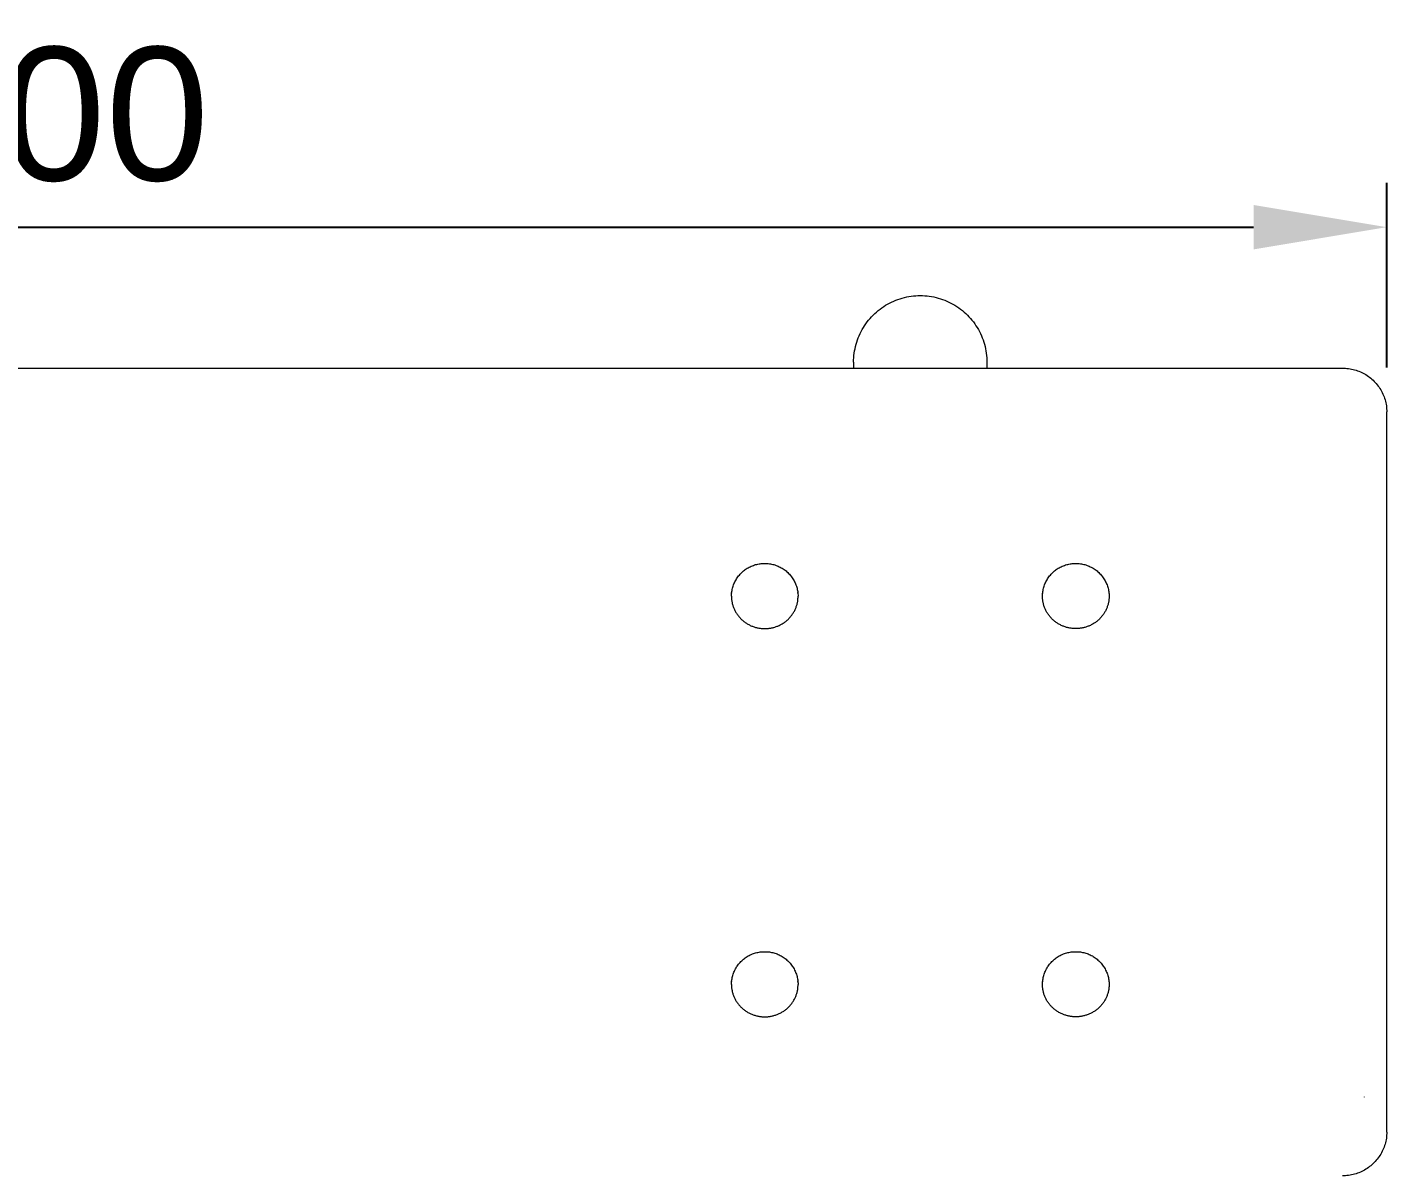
# Model space of a CAD drawing. Header units: millimetres. Extents: x -779 to 3049, y 55 to 2500.
# Drawn here: x -314.4 to -8.4, y 2241.8 to 2500.3 of the extents above; entities that cross this region are included whole.
import ezdxf

# ---------------------------------------------------------------- set-up
doc = ezdxf.new("R2010")
doc.units = ezdxf.units.MM
doc.layers.add('ZANO_R', color=7, linetype='Continuous', lineweight=0)
doc.layers.add('ZANO_W', color=1, linetype='Continuous', lineweight=0)
doc.styles.add('Arial', font='arial.ttf')
doc.styles.get("Standard").update_dxf_attribs({"font": 'ARIALUNI.TTF'})
doc.dimstyles.new('pl i ang', dxfattribs={"dimtxt": 50, "dimasz": 50, "dimexe": 1.25, "dimexo": 0.625, "dimgap": 10, "dimtad": 1, "dimtoh": 1, "dimtxsty": 'Standard', "dimcen": 2.5, "dimclrd": 1, "dimclre": 1, "dimclrt": 1, "dimadec": 0, "dimazin": 0, "dimtfac": 1, "dimtmove": 0, "dimatfit": 3, "dimfxl": 1, "dimarcsym": 1})

# ---------------------------------------------------------------- blocks, each defined once
blk = doc.blocks.new('*D386')
at = {"layer": 'ZANO_W', "color": 1, "lineweight": -2}
for p, q in [((-608.36, 2423.71), (-608.36, 2465.29)), ((-8.36, 2423.71), (-8.36, 2465.29)), ((-578.36, 2455.29), (-38.36, 2455.29))]:
    blk.add_line(p, q, dxfattribs=at)
at = {"layer": 'ZANO_W', "color": 1}
for points in [[(-578.36, 2460.29), (-578.36, 2450.29), (-608.36, 2455.29)], [(-38.36, 2450.29), (-38.36, 2460.29), (-8.36, 2455.29)]]:
    blk.add_solid(points, dxfattribs=at)
at = {"layer": 'ZANO_W', "color": 1, "insert": (-308.36, 2480.6), "char_height": 30, "attachment_point": 5, "style": 'Arial'}
blk.add_mtext('600', dxfattribs=at)

msp = doc.modelspace()

# ---------------------------------------------------------------- linework, layer by layer
at = {"layer": 'ZANO_R'}
for p, q in [((-119.33, 2438.65), (-118.86, 2438.85)), ((-118.86, 2438.85), (-118.38, 2439.03)), ((-118.38, 2439.03), (-117.9, 2439.19)), ((-117.9, 2439.19), (-117.41, 2439.34)), ((-117.41, 2439.34), (-116.91, 2439.47)), ((-116.91, 2439.47), (-116.41, 2439.58)), ((-116.41, 2439.58), (-115.91, 2439.67)), ((-115.91, 2439.67), (-115.4, 2439.75)), ((-115.4, 2439.75), (-114.89, 2439.81)), ((-114.89, 2439.81), (-114.38, 2439.86)), ((-114.38, 2439.86), (-113.87, 2439.88)), ((-113.87, 2439.88), (-113.36, 2439.89)), ((-113.36, 2439.89), (-112.85, 2439.88)), ((-112.85, 2439.88), (-112.33, 2439.86)), ((-112.33, 2439.86), (-111.82, 2439.81)), ((-111.82, 2439.81), (-111.32, 2439.75)), ((-111.32, 2439.75), (-110.81, 2439.67)), ((-110.81, 2439.67), (-110.31, 2439.58)), ((-110.31, 2439.58), (-109.81, 2439.47)), ((-109.81, 2439.47), (-109.31, 2439.34)), ((-109.31, 2439.34), (-108.82, 2439.19)), ((-108.82, 2439.19), (-108.33, 2439.03)), ((-108.33, 2439.03), (-107.86, 2438.85)), ((-107.86, 2438.85), (-107.38, 2438.65)), ((-123.96, 2435.5), (-123.6, 2435.85)), ((-123.6, 2435.85), (-123.22, 2436.2)), ((-123.22, 2436.2), (-122.82, 2436.53)), ((-122.82, 2436.53), (-122.42, 2436.84)), ((-122.42, 2436.84), (-122.01, 2437.15)), ((-122.01, 2437.15), (-121.58, 2437.43)), ((-121.58, 2437.43), (-121.15, 2437.71)), ((-121.15, 2437.71), (-120.71, 2437.97)), ((-120.71, 2437.97), (-120.26, 2438.21)), ((-120.26, 2438.21), (-119.8, 2438.44)), ((-119.8, 2438.44), (-119.33, 2438.65)), ((-107.38, 2438.65), (-106.92, 2438.44)), ((-106.92, 2438.44), (-106.46, 2438.21)), ((-106.46, 2438.21), (-106.01, 2437.97)), ((-106.01, 2437.97), (-105.56, 2437.71)), ((-105.56, 2437.71), (-105.13, 2437.43)), ((-105.13, 2437.43), (-104.71, 2437.15)), ((-104.71, 2437.15), (-104.29, 2436.84)), ((-104.29, 2436.84), (-103.89, 2436.53)), ((-103.89, 2436.53), (-103.5, 2436.2)), ((-103.5, 2436.2), (-103.12, 2435.85)), ((-103.12, 2435.85), (-102.75, 2435.5)), ((-126.17, 2432.69), (-125.9, 2433.12)), ((-125.9, 2433.12), (-125.61, 2433.54)), ((-125.61, 2433.54), (-125.31, 2433.96)), ((-125.31, 2433.96), (-124.99, 2434.36)), ((-124.99, 2434.36), (-124.66, 2434.75)), ((-124.66, 2434.75), (-124.32, 2435.13)), ((-124.32, 2435.13), (-123.96, 2435.5)), ((-102.75, 2435.5), (-102.4, 2435.13)), ((-102.4, 2435.13), (-102.05, 2434.75)), ((-102.05, 2434.75), (-101.72, 2434.36)), ((-101.72, 2434.36), (-101.41, 2433.96)), ((-101.41, 2433.96), (-101.1, 2433.54)), ((-101.1, 2433.54), (-100.82, 2433.12)), ((-100.82, 2433.12), (-100.54, 2432.69)), ((-127.66, 2429.43), (-127.49, 2429.91)), ((-127.49, 2429.91), (-127.31, 2430.39)), ((-127.31, 2430.39), (-127.12, 2430.87)), ((-127.12, 2430.87), (-126.9, 2431.33)), ((-126.9, 2431.33), (-126.68, 2431.79)), ((-126.68, 2431.79), (-126.43, 2432.24)), ((-126.43, 2432.24), (-126.17, 2432.69)), ((-100.54, 2432.69), (-100.28, 2432.24)), ((-100.28, 2432.24), (-100.04, 2431.79)), ((-100.04, 2431.79), (-99.81, 2431.33)), ((-99.81, 2431.33), (-99.6, 2430.87)), ((-99.6, 2430.87), (-99.4, 2430.39)), ((-99.4, 2430.39), (-99.22, 2429.91)), ((-99.22, 2429.91), (-99.06, 2429.43)), ((-128.28, 2426.43), (-128.22, 2426.93)), ((-128.22, 2426.93), (-128.14, 2427.44)), ((-128.14, 2427.44), (-128.04, 2427.94)), ((-128.04, 2427.94), (-127.93, 2428.44)), ((-127.93, 2428.44), (-127.8, 2428.94)), ((-127.8, 2428.94), (-127.66, 2429.43)), ((-99.06, 2429.43), (-98.91, 2428.94)), ((-98.91, 2428.94), (-98.78, 2428.44)), ((-98.78, 2428.44), (-98.67, 2427.94)), ((-98.67, 2427.94), (-98.58, 2427.44)), ((-98.58, 2427.44), (-98.5, 2426.93)), ((-98.5, 2426.93), (-98.44, 2426.43)), ((-598.36, 2423.57), (-308.36, 2423.57)), ((-308.36, 2423.57), (-18.36, 2423.57)), ((-128.36, 2424.89), (-128.35, 2425.4)), ((-128.36, 2424.89), (-128.36, 2424.87)), ((-128.36, 2424.89), (-128.36, 2424.89)), ((-128.36, 2424.87), (-128.36, 2424.86)), ((-128.36, 2424.87), (-128.36, 2424.87)), ((-128.36, 2424.86), (-128.36, 2424.85)), ((-128.36, 2424.85), (-128.36, 2424.84)), ((-128.36, 2424.84), (-128.36, 2424.82)), ((-128.36, 2424.84), (-128.36, 2424.84)), ((-128.36, 2424.82), (-128.36, 2424.81)), ((-128.36, 2424.81), (-128.36, 2424.79)), ((-128.36, 2424.79), (-128.36, 2423.57)), ((-128.36, 2424.79), (-128.36, 2424.79)), ((-128.35, 2425.4), (-128.32, 2425.92)), ((-128.32, 2425.92), (-128.28, 2426.43)), ((-98.44, 2426.43), (-98.39, 2425.92)), ((-98.39, 2425.92), (-98.37, 2425.4)), ((-98.37, 2425.4), (-98.36, 2424.89)), ((-98.36, 2424.89), (-98.36, 2424.87)), ((-98.36, 2424.89), (-98.36, 2424.89)), ((-98.36, 2424.87), (-98.36, 2424.86)), ((-98.36, 2424.87), (-98.36, 2424.87)), ((-98.36, 2424.86), (-98.36, 2424.85)), ((-98.36, 2424.85), (-98.36, 2424.84)), ((-98.36, 2424.84), (-98.36, 2424.82)), ((-98.36, 2424.84), (-98.36, 2424.84)), ((-98.36, 2424.82), (-98.36, 2424.81)), ((-98.36, 2424.81), (-98.36, 2424.79)), ((-98.36, 2424.79), (-98.36, 2423.57)), ((-98.36, 2424.79), (-98.36, 2424.79)), ((-18.36, 2423.57), (-18.01, 2423.56)), ((-18.01, 2423.56), (-17.67, 2423.55)), ((-17.67, 2423.55), (-17.32, 2423.52)), ((-17.32, 2423.52), (-16.98, 2423.48)), ((-16.98, 2423.48), (-16.63, 2423.43)), ((-16.63, 2423.43), (-16.29, 2423.36)), ((-16.29, 2423.36), (-15.95, 2423.29)), ((-15.95, 2423.29), (-15.62, 2423.2)), ((-15.62, 2423.2), (-15.29, 2423.1)), ((-15.29, 2423.1), (-14.96, 2422.99)), ((-14.96, 2422.99), (-14.63, 2422.87)), ((-14.63, 2422.87), (-14.31, 2422.74)), ((-14.31, 2422.74), (-14, 2422.59)), ((-14, 2422.59), (-13.69, 2422.44)), ((-13.69, 2422.44), (-13.38, 2422.27)), ((-13.38, 2422.27), (-13.09, 2422.1)), ((-13.09, 2422.1), (-12.79, 2421.91)), ((-12.79, 2421.91), (-12.51, 2421.71)), ((-12.51, 2421.71), (-12.23, 2421.51)), ((-12.23, 2421.51), (-11.96, 2421.29)), ((-11.96, 2421.29), (-11.7, 2421.06)), ((-11.7, 2421.06), (-11.44, 2420.83)), ((-11.44, 2420.83), (-11.2, 2420.59)), ((-11.2, 2420.59), (-10.96, 2420.34)), ((-10.96, 2420.34), (-10.73, 2420.08)), ((-10.73, 2420.08), (-10.51, 2419.81)), ((-10.51, 2419.81), (-10.3, 2419.53)), ((-10.3, 2419.53), (-10.1, 2419.25)), ((-10.1, 2419.25), (-9.91, 2418.96)), ((-9.91, 2418.96), (-9.72, 2418.67)), ((-9.72, 2418.67), (-9.55, 2418.36)), ((-9.55, 2418.36), (-9.39, 2418.06)), ((-9.39, 2418.06), (-9.25, 2417.74)), ((-9.25, 2417.74), (-9.11, 2417.43)), ((-9.11, 2417.43), (-8.98, 2417.1)), ((-8.98, 2417.1), (-8.87, 2416.78)), ((-8.87, 2416.78), (-8.76, 2416.45)), ((-8.76, 2416.45), (-8.67, 2416.11)), ((-8.67, 2416.11), (-8.59, 2415.77)), ((-8.59, 2415.77), (-8.52, 2415.43)), ((-8.52, 2415.43), (-8.46, 2415.09)), ((-8.46, 2415.09), (-8.42, 2414.75)), ((-8.42, 2414.75), (-8.39, 2414.4)), ((-8.39, 2414.4), (-8.37, 2414.06)), ((-8.37, 2414.06), (-8.36, 2413.71)), ((-8.36, 2258.4), (-8.36, 2413.71)), ((-153.54, 2377.57), (-153.35, 2377.75)), ((-153.35, 2377.75), (-153.15, 2377.92)), ((-153.15, 2377.92), (-152.95, 2378.08)), ((-152.95, 2378.08), (-152.74, 2378.23)), ((-152.74, 2378.23), (-152.53, 2378.38)), ((-152.53, 2378.38), (-152.31, 2378.52)), ((-152.31, 2378.52), (-152.09, 2378.65)), ((-152.09, 2378.65), (-151.86, 2378.78)), ((-151.86, 2378.78), (-151.63, 2378.89)), ((-151.63, 2378.89), (-151.39, 2379)), ((-151.39, 2379), (-151.15, 2379.1)), ((-151.15, 2379.1), (-150.91, 2379.19)), ((-150.91, 2379.19), (-150.66, 2379.27)), ((-150.66, 2379.27), (-150.41, 2379.35)), ((-150.41, 2379.35), (-150.16, 2379.41)), ((-150.16, 2379.41), (-149.91, 2379.47)), ((-149.91, 2379.47), (-149.65, 2379.52)), ((-149.65, 2379.52), (-149.39, 2379.56)), ((-149.39, 2379.56), (-149.14, 2379.59)), ((-149.14, 2379.59), (-148.88, 2379.61)), ((-148.88, 2379.61), (-148.62, 2379.62)), ((-148.62, 2379.62), (-148.36, 2379.62)), ((-148.36, 2379.62), (-148.1, 2379.62)), ((-148.1, 2379.62), (-147.84, 2379.61)), ((-147.84, 2379.61), (-147.58, 2379.59)), ((-147.58, 2379.59), (-147.32, 2379.56)), ((-147.32, 2379.56), (-147.07, 2379.52)), ((-147.07, 2379.52), (-146.81, 2379.47)), ((-146.81, 2379.47), (-146.56, 2379.41)), ((-146.56, 2379.41), (-146.31, 2379.35)), ((-146.31, 2379.35), (-146.06, 2379.27)), ((-146.06, 2379.27), (-145.81, 2379.19)), ((-145.81, 2379.19), (-145.57, 2379.1)), ((-145.57, 2379.1), (-145.33, 2379)), ((-145.33, 2379), (-145.09, 2378.89)), ((-145.09, 2378.89), (-144.86, 2378.78)), ((-144.86, 2378.78), (-144.63, 2378.65)), ((-144.63, 2378.65), (-144.41, 2378.52)), ((-144.41, 2378.52), (-144.19, 2378.38)), ((-144.19, 2378.38), (-143.97, 2378.23)), ((-143.97, 2378.23), (-143.77, 2378.08)), ((-143.77, 2378.08), (-143.56, 2377.92)), ((-143.56, 2377.92), (-143.36, 2377.75)), ((-143.36, 2377.75), (-143.17, 2377.57)), ((-83.54, 2377.57), (-83.35, 2377.75)), ((-83.35, 2377.75), (-83.15, 2377.92)), ((-83.15, 2377.92), (-82.95, 2378.08)), ((-82.95, 2378.08), (-82.74, 2378.23)), ((-82.74, 2378.23), (-82.53, 2378.38)), ((-82.53, 2378.38), (-82.31, 2378.52)), ((-82.31, 2378.52), (-82.09, 2378.65)), ((-82.09, 2378.65), (-81.86, 2378.78)), ((-81.86, 2378.78), (-81.63, 2378.89)), ((-81.63, 2378.89), (-81.39, 2379)), ((-81.39, 2379), (-81.15, 2379.1)), ((-81.15, 2379.1), (-80.91, 2379.19)), ((-80.91, 2379.19), (-80.66, 2379.27)), ((-80.66, 2379.27), (-80.41, 2379.35)), ((-80.41, 2379.35), (-80.16, 2379.41)), ((-80.16, 2379.41), (-79.91, 2379.47)), ((-79.91, 2379.47), (-79.65, 2379.52)), ((-79.65, 2379.52), (-79.39, 2379.56)), ((-79.39, 2379.56), (-79.14, 2379.59)), ((-79.14, 2379.59), (-78.88, 2379.61)), ((-78.88, 2379.61), (-78.62, 2379.62)), ((-78.62, 2379.62), (-78.36, 2379.62)), ((-78.36, 2379.62), (-78.1, 2379.62)), ((-78.1, 2379.62), (-77.84, 2379.61)), ((-77.84, 2379.61), (-77.58, 2379.59)), ((-77.58, 2379.59), (-77.32, 2379.56)), ((-77.32, 2379.56), (-77.07, 2379.52)), ((-77.07, 2379.52), (-76.81, 2379.47)), ((-76.81, 2379.47), (-76.56, 2379.41)), ((-76.56, 2379.41), (-76.31, 2379.35)), ((-76.31, 2379.35), (-76.06, 2379.27)), ((-76.06, 2379.27), (-75.81, 2379.19)), ((-75.81, 2379.19), (-75.57, 2379.1)), ((-75.57, 2379.1), (-75.33, 2379)), ((-75.33, 2379), (-75.09, 2378.89)), ((-75.09, 2378.89), (-74.86, 2378.78)), ((-74.86, 2378.78), (-74.63, 2378.65)), ((-74.63, 2378.65), (-74.41, 2378.52)), ((-74.41, 2378.52), (-74.19, 2378.38)), ((-74.19, 2378.38), (-73.97, 2378.23)), ((-73.97, 2378.23), (-73.77, 2378.08)), ((-73.77, 2378.08), (-73.56, 2377.92)), ((-73.56, 2377.92), (-73.36, 2377.75)), ((-73.36, 2377.75), (-73.17, 2377.57)), ((-155.48, 2374.54), (-155.39, 2374.78)), ((-155.39, 2374.78), (-155.29, 2375.02)), ((-155.29, 2375.02), (-155.19, 2375.26)), ((-155.19, 2375.26), (-155.08, 2375.5)), ((-155.08, 2375.5), (-154.96, 2375.73)), ((-154.96, 2375.73), (-154.83, 2375.95)), ((-154.83, 2375.95), (-154.7, 2376.17)), ((-154.7, 2376.17), (-154.55, 2376.39)), ((-154.55, 2376.39), (-154.4, 2376.6)), ((-154.4, 2376.6), (-154.24, 2376.81)), ((-154.24, 2376.81), (-154.08, 2377.01)), ((-154.08, 2377.01), (-153.91, 2377.2)), ((-153.91, 2377.2), (-153.73, 2377.39)), ((-153.73, 2377.39), (-153.54, 2377.57)), ((-143.17, 2377.57), (-142.99, 2377.39)), ((-142.99, 2377.39), (-142.81, 2377.2)), ((-142.81, 2377.2), (-142.64, 2377.01)), ((-142.64, 2377.01), (-142.47, 2376.81)), ((-142.47, 2376.81), (-142.31, 2376.6)), ((-142.31, 2376.6), (-142.16, 2376.39)), ((-142.16, 2376.39), (-142.02, 2376.17)), ((-142.02, 2376.17), (-141.89, 2375.95)), ((-141.89, 2375.95), (-141.76, 2375.73)), ((-141.76, 2375.73), (-141.64, 2375.5)), ((-141.64, 2375.5), (-141.53, 2375.26)), ((-141.53, 2375.26), (-141.42, 2375.02)), ((-141.42, 2375.02), (-141.33, 2374.78)), ((-141.33, 2374.78), (-141.24, 2374.54)), ((-85.48, 2374.54), (-85.39, 2374.78)), ((-85.39, 2374.78), (-85.29, 2375.02)), ((-85.29, 2375.02), (-85.19, 2375.26)), ((-85.19, 2375.26), (-85.08, 2375.5)), ((-85.08, 2375.5), (-84.96, 2375.73)), ((-84.96, 2375.73), (-84.83, 2375.95)), ((-84.83, 2375.95), (-84.7, 2376.17)), ((-84.7, 2376.17), (-84.55, 2376.39)), ((-84.55, 2376.39), (-84.4, 2376.6)), ((-84.4, 2376.6), (-84.24, 2376.81)), ((-84.24, 2376.81), (-84.08, 2377.01)), ((-84.08, 2377.01), (-83.91, 2377.2)), ((-83.91, 2377.2), (-83.73, 2377.39)), ((-83.73, 2377.39), (-83.54, 2377.57)), ((-73.17, 2377.57), (-72.99, 2377.39)), ((-72.99, 2377.39), (-72.81, 2377.2)), ((-72.81, 2377.2), (-72.64, 2377.01)), ((-72.64, 2377.01), (-72.47, 2376.81)), ((-72.47, 2376.81), (-72.31, 2376.6)), ((-72.31, 2376.6), (-72.16, 2376.39)), ((-72.16, 2376.39), (-72.02, 2376.17)), ((-72.02, 2376.17), (-71.89, 2375.95)), ((-71.89, 2375.95), (-71.76, 2375.73)), ((-71.76, 2375.73), (-71.64, 2375.5)), ((-71.64, 2375.5), (-71.53, 2375.26)), ((-71.53, 2375.26), (-71.42, 2375.02)), ((-71.42, 2375.02), (-71.33, 2374.78)), ((-71.33, 2374.78), (-71.24, 2374.54)), ((-155.86, 2372.24), (-155.85, 2372.5)), ((-155.86, 2372.24), (-155.86, 2372.08)), ((-155.86, 2372.08), (-155.85, 2371.92)), ((-155.85, 2372.5), (-155.84, 2372.76)), ((-155.85, 2371.92), (-155.84, 2371.75)), ((-155.84, 2372.76), (-155.81, 2373.02)), ((-155.84, 2371.75), (-155.83, 2371.59)), ((-155.81, 2373.06), (-155.83, 2372.9)), ((-155.83, 2371.59), (-155.81, 2371.42)), ((-155.81, 2373.02), (-155.78, 2373.28)), ((-155.78, 2373.28), (-155.73, 2373.53)), ((-155.73, 2373.53), (-155.68, 2373.79)), ((-155.68, 2373.79), (-155.62, 2374.04)), ((-155.62, 2374.04), (-155.55, 2374.29)), ((-155.55, 2374.29), (-155.48, 2374.54)), ((-141.24, 2374.54), (-141.16, 2374.29)), ((-141.16, 2374.29), (-141.09, 2374.04)), ((-141.09, 2374.04), (-141.03, 2373.79)), ((-141.03, 2373.79), (-140.98, 2373.53)), ((-140.98, 2373.53), (-140.94, 2373.28)), ((-140.94, 2373.28), (-140.91, 2373.02)), ((-140.89, 2372.9), (-140.91, 2373.06)), ((-140.91, 2373.02), (-140.88, 2372.76)), ((-140.91, 2371.42), (-140.89, 2371.59)), ((-140.89, 2371.59), (-140.88, 2371.75)), ((-140.88, 2372.76), (-140.86, 2372.5)), ((-140.88, 2371.75), (-140.87, 2371.92)), ((-140.87, 2371.92), (-140.86, 2372.08)), ((-140.86, 2372.5), (-140.86, 2372.24)), ((-140.86, 2372.08), (-140.86, 2372.24)), ((-85.86, 2372.24), (-85.85, 2372.5)), ((-85.86, 2372.08), (-85.86, 2372.24)), ((-85.85, 2371.92), (-85.86, 2372.08)), ((-85.85, 2372.5), (-85.84, 2372.76)), ((-85.84, 2371.75), (-85.85, 2371.92)), ((-85.84, 2372.76), (-85.81, 2373.02)), ((-85.83, 2371.59), (-85.84, 2371.75)), ((-85.83, 2372.9), (-85.81, 2373.06)), ((-85.81, 2371.42), (-85.83, 2371.59)), ((-85.81, 2373.02), (-85.78, 2373.28)), ((-85.78, 2373.28), (-85.73, 2373.53)), ((-85.73, 2373.53), (-85.68, 2373.79)), ((-85.68, 2373.79), (-85.62, 2374.04)), ((-85.62, 2374.04), (-85.55, 2374.29)), ((-85.55, 2374.29), (-85.48, 2374.54)), ((-71.24, 2374.54), (-71.16, 2374.29)), ((-71.16, 2374.29), (-71.09, 2374.04)), ((-71.09, 2374.04), (-71.03, 2373.79)), ((-71.03, 2373.79), (-70.98, 2373.53)), ((-70.98, 2373.53), (-70.94, 2373.28)), ((-70.94, 2373.28), (-70.91, 2373.02)), ((-70.91, 2373.06), (-70.89, 2372.9)), ((-70.91, 2373.02), (-70.88, 2372.76)), ((-70.89, 2371.59), (-70.91, 2371.42)), ((-70.88, 2371.75), (-70.89, 2371.59)), ((-70.88, 2372.76), (-70.86, 2372.5)), ((-70.87, 2371.92), (-70.88, 2371.75)), ((-70.86, 2372.08), (-70.87, 2371.92)), ((-70.86, 2372.5), (-70.86, 2372.24)), ((-70.86, 2372.24), (-70.86, 2372.08)), ((-155.81, 2371.42), (-155.79, 2371.25)), ((-155.79, 2371.25), (-155.76, 2371.09)), ((-155.76, 2371.09), (-155.73, 2370.92)), ((-155.73, 2370.92), (-155.7, 2370.75)), ((-155.7, 2370.75), (-155.66, 2370.58)), ((-155.66, 2370.58), (-155.62, 2370.41)), ((-155.62, 2370.41), (-155.57, 2370.24)), ((-155.57, 2370.24), (-155.52, 2370.07)), ((-155.52, 2370.07), (-155.46, 2369.9)), ((-155.46, 2369.9), (-155.4, 2369.73)), ((-155.4, 2369.73), (-155.33, 2369.56)), ((-155.33, 2369.56), (-155.26, 2369.39)), ((-155.26, 2369.39), (-155.19, 2369.23)), ((-155.19, 2369.23), (-155.11, 2369.06)), ((-155.11, 2369.06), (-155.02, 2368.9)), ((-155.02, 2368.9), (-154.93, 2368.73)), ((-154.93, 2368.73), (-154.84, 2368.57)), ((-154.84, 2368.57), (-154.74, 2368.41)), ((-141.98, 2368.41), (-141.88, 2368.57)), ((-141.88, 2368.57), (-141.79, 2368.73)), ((-141.79, 2368.73), (-141.7, 2368.9)), ((-141.7, 2368.9), (-141.61, 2369.06)), ((-141.61, 2369.06), (-141.53, 2369.23)), ((-141.53, 2369.23), (-141.46, 2369.39)), ((-141.46, 2369.39), (-141.38, 2369.56)), ((-141.38, 2369.56), (-141.32, 2369.73)), ((-141.32, 2369.73), (-141.26, 2369.9)), ((-141.26, 2369.9), (-141.2, 2370.07)), ((-141.2, 2370.07), (-141.15, 2370.24)), ((-141.15, 2370.24), (-141.1, 2370.41)), ((-141.1, 2370.41), (-141.06, 2370.58)), ((-141.06, 2370.58), (-141.02, 2370.75)), ((-141.02, 2370.75), (-140.98, 2370.92)), ((-140.98, 2370.92), (-140.95, 2371.09)), ((-140.95, 2371.09), (-140.93, 2371.25)), ((-140.93, 2371.25), (-140.91, 2371.42)), ((-85.79, 2371.25), (-85.81, 2371.42)), ((-85.76, 2371.09), (-85.79, 2371.25)), ((-85.73, 2370.92), (-85.76, 2371.09)), ((-85.7, 2370.75), (-85.73, 2370.92)), ((-85.66, 2370.58), (-85.7, 2370.75)), ((-85.62, 2370.41), (-85.66, 2370.58)), ((-85.57, 2370.24), (-85.62, 2370.41)), ((-85.52, 2370.07), (-85.57, 2370.24)), ((-85.46, 2369.9), (-85.52, 2370.07)), ((-85.4, 2369.73), (-85.46, 2369.9)), ((-85.33, 2369.56), (-85.4, 2369.73)), ((-85.26, 2369.39), (-85.33, 2369.56)), ((-85.19, 2369.23), (-85.26, 2369.39)), ((-85.11, 2369.06), (-85.19, 2369.23)), ((-85.02, 2368.9), (-85.11, 2369.06)), ((-84.93, 2368.73), (-85.02, 2368.9)), ((-84.84, 2368.57), (-84.93, 2368.73)), ((-84.74, 2368.41), (-84.84, 2368.57)), ((-71.88, 2368.57), (-71.98, 2368.41)), ((-71.79, 2368.73), (-71.88, 2368.57)), ((-71.7, 2368.9), (-71.79, 2368.73)), ((-71.61, 2369.06), (-71.7, 2368.9)), ((-71.53, 2369.23), (-71.61, 2369.06)), ((-71.46, 2369.39), (-71.53, 2369.23)), ((-71.38, 2369.56), (-71.46, 2369.39)), ((-71.32, 2369.73), (-71.38, 2369.56)), ((-71.26, 2369.9), (-71.32, 2369.73)), ((-71.2, 2370.07), (-71.26, 2369.9)), ((-71.15, 2370.24), (-71.2, 2370.07)), ((-71.1, 2370.41), (-71.15, 2370.24)), ((-71.06, 2370.58), (-71.1, 2370.41)), ((-71.02, 2370.75), (-71.06, 2370.58)), ((-70.98, 2370.92), (-71.02, 2370.75)), ((-70.95, 2371.09), (-70.98, 2370.92)), ((-70.93, 2371.25), (-70.95, 2371.09)), ((-70.91, 2371.42), (-70.93, 2371.25)), ((-154.74, 2368.41), (-154.64, 2368.26)), ((-154.64, 2368.26), (-154.53, 2368.1)), ((-154.53, 2368.1), (-154.42, 2367.95)), ((-154.42, 2367.95), (-154.3, 2367.8)), ((-154.3, 2367.8), (-154.18, 2367.65)), ((-154.18, 2367.65), (-154.06, 2367.51)), ((-154.06, 2367.51), (-153.93, 2367.37)), ((-153.93, 2367.37), (-153.8, 2367.23)), ((-153.8, 2367.23), (-153.66, 2367.09)), ((-153.66, 2367.09), (-153.52, 2366.96)), ((-153.52, 2366.96), (-153.38, 2366.83)), ((-153.38, 2366.83), (-153.23, 2366.71)), ((-153.23, 2366.71), (-153.09, 2366.59)), ((-153.09, 2366.59), (-152.93, 2366.47)), ((-152.93, 2366.47), (-152.78, 2366.36)), ((-152.78, 2366.36), (-152.62, 2366.25)), ((-152.62, 2366.25), (-152.46, 2366.15)), ((-152.46, 2366.15), (-152.3, 2366.05)), ((-152.3, 2366.05), (-152.14, 2365.95)), ((-152.14, 2365.95), (-151.97, 2365.86)), ((-151.97, 2365.86), (-151.8, 2365.77)), ((-151.8, 2365.77), (-151.63, 2365.69)), ((-151.63, 2365.69), (-151.46, 2365.61)), ((-151.46, 2365.61), (-151.29, 2365.54)), ((-151.29, 2365.54), (-151.12, 2365.47)), ((-151.12, 2365.47), (-150.95, 2365.41)), ((-150.95, 2365.41), (-150.77, 2365.35)), ((-145.95, 2365.35), (-145.77, 2365.41)), ((-145.77, 2365.41), (-145.6, 2365.47)), ((-145.6, 2365.47), (-145.42, 2365.54)), ((-145.42, 2365.54), (-145.25, 2365.61)), ((-145.25, 2365.61), (-145.08, 2365.69)), ((-145.08, 2365.69), (-144.91, 2365.77)), ((-144.91, 2365.77), (-144.75, 2365.86)), ((-144.75, 2365.86), (-144.58, 2365.95)), ((-144.58, 2365.95), (-144.42, 2366.05)), ((-144.42, 2366.05), (-144.25, 2366.15)), ((-144.25, 2366.15), (-144.09, 2366.25)), ((-144.09, 2366.25), (-143.94, 2366.36)), ((-143.94, 2366.36), (-143.78, 2366.47)), ((-143.78, 2366.47), (-143.63, 2366.59)), ((-143.63, 2366.59), (-143.48, 2366.71)), ((-143.48, 2366.71), (-143.34, 2366.83)), ((-143.34, 2366.83), (-143.19, 2366.96)), ((-143.19, 2366.96), (-143.05, 2367.09)), ((-143.05, 2367.09), (-142.92, 2367.23)), ((-142.92, 2367.23), (-142.79, 2367.37)), ((-142.79, 2367.37), (-142.66, 2367.51)), ((-142.66, 2367.51), (-142.54, 2367.65)), ((-142.54, 2367.65), (-142.42, 2367.8)), ((-142.42, 2367.8), (-142.3, 2367.95)), ((-142.3, 2367.95), (-142.19, 2368.1)), ((-142.19, 2368.1), (-142.08, 2368.26)), ((-142.08, 2368.26), (-141.98, 2368.41)), ((-84.64, 2368.26), (-84.74, 2368.41)), ((-84.53, 2368.1), (-84.64, 2368.26)), ((-84.42, 2367.95), (-84.53, 2368.1)), ((-84.3, 2367.8), (-84.42, 2367.95)), ((-84.18, 2367.65), (-84.3, 2367.8)), ((-84.06, 2367.51), (-84.18, 2367.65)), ((-83.93, 2367.37), (-84.06, 2367.51)), ((-83.8, 2367.23), (-83.93, 2367.37)), ((-83.66, 2367.09), (-83.8, 2367.23)), ((-83.52, 2366.96), (-83.66, 2367.09)), ((-83.38, 2366.83), (-83.52, 2366.96)), ((-83.23, 2366.71), (-83.38, 2366.83)), ((-83.09, 2366.59), (-83.23, 2366.71)), ((-82.93, 2366.47), (-83.09, 2366.59)), ((-82.78, 2366.36), (-82.93, 2366.47)), ((-82.62, 2366.25), (-82.78, 2366.36)), ((-82.46, 2366.15), (-82.62, 2366.25)), ((-82.3, 2366.05), (-82.46, 2366.15)), ((-82.14, 2365.95), (-82.3, 2366.05)), ((-81.97, 2365.86), (-82.14, 2365.95)), ((-81.8, 2365.77), (-81.97, 2365.86)), ((-81.63, 2365.69), (-81.8, 2365.77)), ((-81.46, 2365.61), (-81.63, 2365.69)), ((-81.29, 2365.54), (-81.46, 2365.61)), ((-81.12, 2365.47), (-81.29, 2365.54)), ((-80.95, 2365.41), (-81.12, 2365.47)), ((-80.77, 2365.35), (-80.95, 2365.41)), ((-75.77, 2365.41), (-75.95, 2365.35)), ((-75.6, 2365.47), (-75.77, 2365.41)), ((-75.42, 2365.54), (-75.6, 2365.47)), ((-75.25, 2365.61), (-75.42, 2365.54)), ((-75.08, 2365.69), (-75.25, 2365.61)), ((-74.91, 2365.77), (-75.08, 2365.69)), ((-74.75, 2365.86), (-74.91, 2365.77)), ((-74.58, 2365.95), (-74.75, 2365.86)), ((-74.42, 2366.05), (-74.58, 2365.95)), ((-74.25, 2366.15), (-74.42, 2366.05)), ((-74.09, 2366.25), (-74.25, 2366.15)), ((-73.94, 2366.36), (-74.09, 2366.25)), ((-73.78, 2366.47), (-73.94, 2366.36)), ((-73.63, 2366.59), (-73.78, 2366.47)), ((-73.48, 2366.71), (-73.63, 2366.59)), ((-73.34, 2366.83), (-73.48, 2366.71)), ((-73.19, 2366.96), (-73.34, 2366.83)), ((-73.05, 2367.09), (-73.19, 2366.96)), ((-72.92, 2367.23), (-73.05, 2367.09)), ((-72.79, 2367.37), (-72.92, 2367.23)), ((-72.66, 2367.51), (-72.79, 2367.37)), ((-72.54, 2367.65), (-72.66, 2367.51)), ((-72.42, 2367.8), (-72.54, 2367.65)), ((-72.3, 2367.95), (-72.42, 2367.8)), ((-72.19, 2368.1), (-72.3, 2367.95)), ((-72.08, 2368.26), (-72.19, 2368.1)), ((-71.98, 2368.41), (-72.08, 2368.26)), ((-150.77, 2365.35), (-150.6, 2365.29)), ((-150.6, 2365.29), (-150.42, 2365.24)), ((-150.42, 2365.24), (-150.25, 2365.2)), ((-150.25, 2365.2), (-150.07, 2365.15)), ((-150.07, 2365.15), (-149.9, 2365.12)), ((-149.9, 2365.12), (-149.72, 2365.08)), ((-149.72, 2365.08), (-149.55, 2365.05)), ((-149.55, 2365.05), (-149.38, 2365.03)), ((-149.38, 2365.03), (-149.2, 2365.01)), ((-149.2, 2365.01), (-149.03, 2364.99)), ((-149.03, 2364.99), (-148.86, 2364.98)), ((-148.86, 2364.98), (-148.69, 2364.97)), ((-148.69, 2364.97), (-148.52, 2364.96)), ((-148.52, 2364.96), (-148.36, 2364.96)), ((-148.36, 2364.96), (-148.19, 2364.96)), ((-148.19, 2364.96), (-148.02, 2364.97)), ((-148.02, 2364.97), (-147.85, 2364.98)), ((-147.85, 2364.98), (-147.68, 2364.99)), ((-147.68, 2364.99), (-147.51, 2365.01)), ((-147.51, 2365.01), (-147.34, 2365.03)), ((-147.34, 2365.03), (-147.17, 2365.05)), ((-147.17, 2365.05), (-146.99, 2365.08)), ((-146.99, 2365.08), (-146.82, 2365.12)), ((-146.82, 2365.12), (-146.64, 2365.15)), ((-146.64, 2365.15), (-146.47, 2365.2)), ((-146.47, 2365.2), (-146.29, 2365.24)), ((-146.29, 2365.24), (-146.12, 2365.29)), ((-146.12, 2365.29), (-145.95, 2365.35)), ((-80.6, 2365.29), (-80.77, 2365.35)), ((-80.42, 2365.24), (-80.6, 2365.29)), ((-80.25, 2365.2), (-80.42, 2365.24)), ((-80.07, 2365.15), (-80.25, 2365.2)), ((-79.9, 2365.12), (-80.07, 2365.15)), ((-79.72, 2365.08), (-79.9, 2365.12)), ((-79.55, 2365.05), (-79.72, 2365.08)), ((-79.38, 2365.03), (-79.55, 2365.05)), ((-79.2, 2365.01), (-79.38, 2365.03)), ((-79.03, 2364.99), (-79.2, 2365.01)), ((-78.86, 2364.98), (-79.03, 2364.99)), ((-78.69, 2364.97), (-78.86, 2364.98)), ((-78.52, 2364.96), (-78.69, 2364.97)), ((-78.36, 2364.96), (-78.52, 2364.96)), ((-78.19, 2364.96), (-78.36, 2364.96)), ((-78.02, 2364.97), (-78.19, 2364.96)), ((-77.85, 2364.98), (-78.02, 2364.97)), ((-77.68, 2364.99), (-77.85, 2364.98)), ((-77.51, 2365.01), (-77.68, 2364.99)), ((-77.34, 2365.03), (-77.51, 2365.01)), ((-77.17, 2365.05), (-77.34, 2365.03)), ((-76.99, 2365.08), (-77.17, 2365.05)), ((-76.82, 2365.12), (-76.99, 2365.08)), ((-76.64, 2365.15), (-76.82, 2365.12)), ((-76.47, 2365.2), (-76.64, 2365.15)), ((-76.29, 2365.24), (-76.47, 2365.2)), ((-76.12, 2365.29), (-76.29, 2365.24)), ((-75.95, 2365.35), (-76.12, 2365.29)), ((-150.66, 2291.91), (-150.41, 2291.98)), ((-150.41, 2291.98), (-150.16, 2292.05)), ((-150.16, 2292.05), (-149.91, 2292.1)), ((-149.91, 2292.1), (-149.65, 2292.15)), ((-149.65, 2292.15), (-149.39, 2292.19)), ((-149.39, 2292.19), (-149.14, 2292.22)), ((-149.14, 2292.22), (-148.88, 2292.24)), ((-148.88, 2292.24), (-148.62, 2292.25)), ((-148.62, 2292.25), (-148.36, 2292.25)), ((-148.36, 2292.25), (-148.1, 2292.25)), ((-148.1, 2292.25), (-147.84, 2292.24)), ((-147.84, 2292.24), (-147.58, 2292.22)), ((-147.58, 2292.22), (-147.32, 2292.19)), ((-147.32, 2292.19), (-147.07, 2292.15)), ((-147.07, 2292.15), (-146.81, 2292.1)), ((-146.81, 2292.1), (-146.56, 2292.05)), ((-146.56, 2292.05), (-146.31, 2291.98)), ((-146.31, 2291.98), (-146.06, 2291.91)), ((-80.66, 2291.91), (-80.41, 2291.98)), ((-80.41, 2291.98), (-80.16, 2292.05)), ((-80.16, 2292.05), (-79.91, 2292.1)), ((-79.91, 2292.1), (-79.65, 2292.15)), ((-79.65, 2292.15), (-79.39, 2292.19)), ((-79.39, 2292.19), (-79.14, 2292.22)), ((-79.14, 2292.22), (-78.88, 2292.24)), ((-78.88, 2292.24), (-78.62, 2292.25)), ((-78.62, 2292.25), (-78.36, 2292.25)), ((-78.36, 2292.25), (-78.1, 2292.25)), ((-78.1, 2292.25), (-77.84, 2292.24)), ((-77.84, 2292.24), (-77.58, 2292.22)), ((-77.58, 2292.22), (-77.32, 2292.19)), ((-77.32, 2292.19), (-77.07, 2292.15)), ((-77.07, 2292.15), (-76.81, 2292.1)), ((-76.81, 2292.1), (-76.56, 2292.05)), ((-76.56, 2292.05), (-76.31, 2291.98)), ((-76.31, 2291.98), (-76.06, 2291.91)), ((-154.7, 2288.81), (-154.55, 2289.03)), ((-154.55, 2289.03), (-154.4, 2289.24)), ((-154.4, 2289.24), (-154.24, 2289.44)), ((-154.24, 2289.44), (-154.08, 2289.64)), ((-154.08, 2289.64), (-153.91, 2289.84)), ((-153.91, 2289.84), (-153.73, 2290.03)), ((-153.73, 2290.03), (-153.54, 2290.21)), ((-153.54, 2290.21), (-153.35, 2290.38)), ((-153.35, 2290.38), (-153.15, 2290.55)), ((-153.15, 2290.55), (-152.95, 2290.71)), ((-152.95, 2290.71), (-152.74, 2290.87)), ((-152.74, 2290.87), (-152.53, 2291.02)), ((-152.53, 2291.02), (-152.31, 2291.16)), ((-152.31, 2291.16), (-152.09, 2291.29)), ((-152.09, 2291.29), (-151.86, 2291.41)), ((-151.86, 2291.41), (-151.63, 2291.53)), ((-151.63, 2291.53), (-151.39, 2291.64)), ((-151.39, 2291.64), (-151.15, 2291.74)), ((-151.15, 2291.74), (-150.91, 2291.83)), ((-150.91, 2291.83), (-150.66, 2291.91)), ((-146.06, 2291.91), (-145.81, 2291.83)), ((-145.81, 2291.83), (-145.57, 2291.74)), ((-145.57, 2291.74), (-145.33, 2291.64)), ((-145.33, 2291.64), (-145.09, 2291.53)), ((-145.09, 2291.53), (-144.86, 2291.41)), ((-144.86, 2291.41), (-144.63, 2291.29)), ((-144.63, 2291.29), (-144.41, 2291.16)), ((-144.41, 2291.16), (-144.19, 2291.02)), ((-144.19, 2291.02), (-143.97, 2290.87)), ((-143.97, 2290.87), (-143.77, 2290.71)), ((-143.77, 2290.71), (-143.56, 2290.55)), ((-143.56, 2290.55), (-143.36, 2290.38)), ((-143.36, 2290.38), (-143.17, 2290.21)), ((-143.17, 2290.21), (-142.99, 2290.03)), ((-142.99, 2290.03), (-142.81, 2289.84)), ((-142.81, 2289.84), (-142.64, 2289.64)), ((-142.64, 2289.64), (-142.47, 2289.44)), ((-142.47, 2289.44), (-142.31, 2289.24)), ((-142.31, 2289.24), (-142.16, 2289.03)), ((-142.16, 2289.03), (-142.02, 2288.81)), ((-84.7, 2288.81), (-84.55, 2289.03)), ((-84.55, 2289.03), (-84.4, 2289.24)), ((-84.4, 2289.24), (-84.24, 2289.44)), ((-84.24, 2289.44), (-84.08, 2289.64)), ((-84.08, 2289.64), (-83.91, 2289.84)), ((-83.91, 2289.84), (-83.73, 2290.03)), ((-83.73, 2290.03), (-83.54, 2290.21)), ((-83.54, 2290.21), (-83.35, 2290.38)), ((-83.35, 2290.38), (-83.15, 2290.55)), ((-83.15, 2290.55), (-82.95, 2290.71)), ((-82.95, 2290.71), (-82.74, 2290.87)), ((-82.74, 2290.87), (-82.53, 2291.02)), ((-82.53, 2291.02), (-82.31, 2291.16)), ((-82.31, 2291.16), (-82.09, 2291.29)), ((-82.09, 2291.29), (-81.86, 2291.41)), ((-81.86, 2291.41), (-81.63, 2291.53)), ((-81.63, 2291.53), (-81.39, 2291.64)), ((-81.39, 2291.64), (-81.15, 2291.74)), ((-81.15, 2291.74), (-80.91, 2291.83)), ((-80.91, 2291.83), (-80.66, 2291.91)), ((-76.06, 2291.91), (-75.81, 2291.83)), ((-75.81, 2291.83), (-75.57, 2291.74)), ((-75.57, 2291.74), (-75.33, 2291.64)), ((-75.33, 2291.64), (-75.09, 2291.53)), ((-75.09, 2291.53), (-74.86, 2291.41)), ((-74.86, 2291.41), (-74.63, 2291.29)), ((-74.63, 2291.29), (-74.41, 2291.16)), ((-74.41, 2291.16), (-74.19, 2291.02)), ((-74.19, 2291.02), (-73.97, 2290.87)), ((-73.97, 2290.87), (-73.77, 2290.71)), ((-73.77, 2290.71), (-73.56, 2290.55)), ((-73.56, 2290.55), (-73.36, 2290.38)), ((-73.36, 2290.38), (-73.17, 2290.21)), ((-73.17, 2290.21), (-72.99, 2290.03)), ((-72.99, 2290.03), (-72.81, 2289.84)), ((-72.81, 2289.84), (-72.64, 2289.64)), ((-72.64, 2289.64), (-72.47, 2289.44)), ((-72.47, 2289.44), (-72.31, 2289.24)), ((-72.31, 2289.24), (-72.16, 2289.03)), ((-72.16, 2289.03), (-72.02, 2288.81)), ((-155.81, 2285.65), (-155.78, 2285.91)), ((-155.78, 2285.91), (-155.73, 2286.17)), ((-155.73, 2286.17), (-155.68, 2286.42)), ((-155.68, 2286.42), (-155.62, 2286.67)), ((-155.62, 2286.67), (-155.55, 2286.92)), ((-155.55, 2286.92), (-155.48, 2287.17)), ((-155.48, 2287.17), (-155.39, 2287.42)), ((-155.39, 2287.42), (-155.29, 2287.66)), ((-155.29, 2287.66), (-155.19, 2287.9)), ((-155.19, 2287.9), (-155.08, 2288.13)), ((-155.08, 2288.13), (-154.96, 2288.36)), ((-154.96, 2288.36), (-154.83, 2288.59)), ((-154.83, 2288.59), (-154.7, 2288.81)), ((-142.02, 2288.81), (-141.89, 2288.59)), ((-141.89, 2288.59), (-141.76, 2288.36)), ((-141.76, 2288.36), (-141.64, 2288.13)), ((-141.64, 2288.13), (-141.53, 2287.9)), ((-141.53, 2287.9), (-141.42, 2287.66)), ((-141.42, 2287.66), (-141.33, 2287.42)), ((-141.33, 2287.42), (-141.24, 2287.17)), ((-141.24, 2287.17), (-141.16, 2286.92)), ((-141.16, 2286.92), (-141.09, 2286.67)), ((-141.09, 2286.67), (-141.03, 2286.42)), ((-141.03, 2286.42), (-140.98, 2286.17)), ((-140.98, 2286.17), (-140.94, 2285.91)), ((-140.94, 2285.91), (-140.91, 2285.65)), ((-85.81, 2285.65), (-85.78, 2285.91)), ((-85.78, 2285.91), (-85.73, 2286.17)), ((-85.73, 2286.17), (-85.68, 2286.42)), ((-85.68, 2286.42), (-85.62, 2286.67)), ((-85.62, 2286.67), (-85.55, 2286.92)), ((-85.55, 2286.92), (-85.48, 2287.17)), ((-85.48, 2287.17), (-85.39, 2287.42)), ((-85.39, 2287.42), (-85.29, 2287.66)), ((-85.29, 2287.66), (-85.19, 2287.9)), ((-85.19, 2287.9), (-85.08, 2288.13)), ((-85.08, 2288.13), (-84.96, 2288.36)), ((-84.96, 2288.36), (-84.83, 2288.59)), ((-84.83, 2288.59), (-84.7, 2288.81)), ((-72.02, 2288.81), (-71.89, 2288.59)), ((-71.89, 2288.59), (-71.76, 2288.36)), ((-71.76, 2288.36), (-71.64, 2288.13)), ((-71.64, 2288.13), (-71.53, 2287.9)), ((-71.53, 2287.9), (-71.42, 2287.66)), ((-71.42, 2287.66), (-71.33, 2287.42)), ((-71.33, 2287.42), (-71.24, 2287.17)), ((-71.24, 2287.17), (-71.16, 2286.92)), ((-71.16, 2286.92), (-71.09, 2286.67)), ((-71.09, 2286.67), (-71.03, 2286.42)), ((-71.03, 2286.42), (-70.98, 2286.17)), ((-70.98, 2286.17), (-70.94, 2285.91)), ((-70.94, 2285.91), (-70.91, 2285.65)), ((-155.86, 2284.88), (-155.85, 2285.14)), ((-155.86, 2284.88), (-155.86, 2284.71)), ((-155.86, 2284.71), (-155.85, 2284.55)), ((-155.85, 2285.14), (-155.84, 2285.39)), ((-155.85, 2284.55), (-155.84, 2284.39)), ((-155.84, 2285.39), (-155.81, 2285.65)), ((-155.84, 2284.39), (-155.83, 2284.22)), ((-155.81, 2285.7), (-155.83, 2285.53)), ((-155.83, 2284.22), (-155.81, 2284.06)), ((-155.81, 2284.06), (-155.79, 2283.89)), ((-155.79, 2283.89), (-155.76, 2283.72)), ((-155.76, 2283.72), (-155.73, 2283.55)), ((-155.73, 2283.55), (-155.7, 2283.38)), ((-155.7, 2283.38), (-155.66, 2283.21)), ((-155.66, 2283.21), (-155.62, 2283.04)), ((-155.62, 2283.04), (-155.57, 2282.87)), ((-155.57, 2282.87), (-155.52, 2282.7)), ((-141.2, 2282.7), (-141.15, 2282.87)), ((-141.15, 2282.87), (-141.1, 2283.04)), ((-141.1, 2283.04), (-141.06, 2283.21)), ((-141.06, 2283.21), (-141.02, 2283.38)), ((-141.02, 2283.38), (-140.98, 2283.55)), ((-140.98, 2283.55), (-140.95, 2283.72)), ((-140.95, 2283.72), (-140.93, 2283.89)), ((-140.93, 2283.89), (-140.91, 2284.06)), ((-140.89, 2285.53), (-140.91, 2285.7)), ((-140.91, 2285.65), (-140.88, 2285.39)), ((-140.91, 2284.06), (-140.89, 2284.22)), ((-140.89, 2284.22), (-140.88, 2284.39)), ((-140.88, 2285.39), (-140.86, 2285.14)), ((-140.88, 2284.39), (-140.87, 2284.55)), ((-140.87, 2284.55), (-140.86, 2284.71)), ((-140.86, 2285.14), (-140.86, 2284.88)), ((-140.86, 2284.71), (-140.86, 2284.88)), ((-85.86, 2284.88), (-85.85, 2285.14)), ((-85.86, 2284.71), (-85.86, 2284.88)), ((-85.85, 2284.55), (-85.86, 2284.71)), ((-85.85, 2285.14), (-85.84, 2285.39)), ((-85.84, 2284.39), (-85.85, 2284.55)), ((-85.84, 2285.39), (-85.81, 2285.65)), ((-85.83, 2284.22), (-85.84, 2284.39)), ((-85.83, 2285.53), (-85.81, 2285.7)), ((-85.81, 2284.06), (-85.83, 2284.22)), ((-85.79, 2283.89), (-85.81, 2284.06)), ((-85.76, 2283.72), (-85.79, 2283.89)), ((-85.73, 2283.55), (-85.76, 2283.72)), ((-85.7, 2283.38), (-85.73, 2283.55)), ((-85.66, 2283.21), (-85.7, 2283.38)), ((-85.62, 2283.04), (-85.66, 2283.21)), ((-85.57, 2282.87), (-85.62, 2283.04)), ((-85.52, 2282.7), (-85.57, 2282.87)), ((-71.15, 2282.87), (-71.2, 2282.7)), ((-71.1, 2283.04), (-71.15, 2282.87)), ((-71.06, 2283.21), (-71.1, 2283.04)), ((-71.02, 2283.38), (-71.06, 2283.21)), ((-70.98, 2283.55), (-71.02, 2283.38)), ((-70.95, 2283.72), (-70.98, 2283.55)), ((-70.93, 2283.89), (-70.95, 2283.72)), ((-70.91, 2284.06), (-70.93, 2283.89)), ((-70.91, 2285.7), (-70.89, 2285.53)), ((-70.91, 2285.65), (-70.88, 2285.39)), ((-70.89, 2284.22), (-70.91, 2284.06)), ((-70.88, 2284.39), (-70.89, 2284.22)), ((-70.88, 2285.39), (-70.86, 2285.14)), ((-70.87, 2284.55), (-70.88, 2284.39)), ((-70.86, 2284.71), (-70.87, 2284.55)), ((-70.86, 2285.14), (-70.86, 2284.88)), ((-70.86, 2284.88), (-70.86, 2284.71)), ((-155.52, 2282.7), (-155.46, 2282.53)), ((-155.46, 2282.53), (-155.4, 2282.36)), ((-155.4, 2282.36), (-155.33, 2282.2)), ((-155.33, 2282.2), (-155.26, 2282.03)), ((-155.26, 2282.03), (-155.19, 2281.86)), ((-155.19, 2281.86), (-155.11, 2281.7)), ((-155.11, 2281.7), (-155.02, 2281.53)), ((-155.02, 2281.53), (-154.93, 2281.37)), ((-154.93, 2281.37), (-154.84, 2281.21)), ((-154.84, 2281.21), (-154.74, 2281.05)), ((-154.74, 2281.05), (-154.64, 2280.89)), ((-154.64, 2280.89), (-154.53, 2280.74)), ((-154.53, 2280.74), (-154.42, 2280.58)), ((-154.42, 2280.58), (-154.3, 2280.43)), ((-154.3, 2280.43), (-154.18, 2280.29)), ((-154.18, 2280.29), (-154.06, 2280.14)), ((-154.06, 2280.14), (-153.93, 2280)), ((-153.93, 2280), (-153.8, 2279.86)), ((-153.8, 2279.86), (-153.66, 2279.73)), ((-153.66, 2279.73), (-153.52, 2279.6)), ((-143.19, 2279.6), (-143.05, 2279.73)), ((-143.05, 2279.73), (-142.92, 2279.86)), ((-142.92, 2279.86), (-142.79, 2280)), ((-142.79, 2280), (-142.66, 2280.14)), ((-142.66, 2280.14), (-142.54, 2280.29)), ((-142.54, 2280.29), (-142.42, 2280.43)), ((-142.42, 2280.43), (-142.3, 2280.58)), ((-142.3, 2280.58), (-142.19, 2280.74)), ((-142.19, 2280.74), (-142.08, 2280.89)), ((-142.08, 2280.89), (-141.98, 2281.05)), ((-141.98, 2281.05), (-141.88, 2281.21)), ((-141.88, 2281.21), (-141.79, 2281.37)), ((-141.79, 2281.37), (-141.7, 2281.53)), ((-141.7, 2281.53), (-141.61, 2281.7)), ((-141.61, 2281.7), (-141.53, 2281.86)), ((-141.53, 2281.86), (-141.46, 2282.03)), ((-141.46, 2282.03), (-141.38, 2282.2)), ((-141.38, 2282.2), (-141.32, 2282.36)), ((-141.32, 2282.36), (-141.26, 2282.53)), ((-141.26, 2282.53), (-141.2, 2282.7)), ((-85.46, 2282.53), (-85.52, 2282.7)), ((-85.4, 2282.36), (-85.46, 2282.53)), ((-85.33, 2282.2), (-85.4, 2282.36)), ((-85.26, 2282.03), (-85.33, 2282.2)), ((-85.19, 2281.86), (-85.26, 2282.03)), ((-85.11, 2281.7), (-85.19, 2281.86)), ((-85.02, 2281.53), (-85.11, 2281.7)), ((-84.93, 2281.37), (-85.02, 2281.53)), ((-84.84, 2281.21), (-84.93, 2281.37)), ((-84.74, 2281.05), (-84.84, 2281.21)), ((-84.64, 2280.89), (-84.74, 2281.05)), ((-84.53, 2280.74), (-84.64, 2280.89)), ((-84.42, 2280.58), (-84.53, 2280.74)), ((-84.3, 2280.43), (-84.42, 2280.58)), ((-84.18, 2280.29), (-84.3, 2280.43)), ((-84.06, 2280.14), (-84.18, 2280.29)), ((-83.93, 2280), (-84.06, 2280.14)), ((-83.8, 2279.86), (-83.93, 2280)), ((-83.66, 2279.73), (-83.8, 2279.86)), ((-83.52, 2279.6), (-83.66, 2279.73)), ((-73.05, 2279.73), (-73.19, 2279.6)), ((-72.92, 2279.86), (-73.05, 2279.73)), ((-72.79, 2280), (-72.92, 2279.86)), ((-72.66, 2280.14), (-72.79, 2280)), ((-72.54, 2280.29), (-72.66, 2280.14)), ((-72.42, 2280.43), (-72.54, 2280.29)), ((-72.3, 2280.58), (-72.42, 2280.43)), ((-72.19, 2280.74), (-72.3, 2280.58)), ((-72.08, 2280.89), (-72.19, 2280.74)), ((-71.98, 2281.05), (-72.08, 2280.89)), ((-71.88, 2281.21), (-71.98, 2281.05)), ((-71.79, 2281.37), (-71.88, 2281.21)), ((-71.7, 2281.53), (-71.79, 2281.37)), ((-71.61, 2281.7), (-71.7, 2281.53)), ((-71.53, 2281.86), (-71.61, 2281.7)), ((-71.46, 2282.03), (-71.53, 2281.86)), ((-71.38, 2282.2), (-71.46, 2282.03)), ((-71.32, 2282.36), (-71.38, 2282.2)), ((-71.26, 2282.53), (-71.32, 2282.36)), ((-71.2, 2282.7), (-71.26, 2282.53)), ((-153.52, 2279.6), (-153.38, 2279.47)), ((-153.38, 2279.47), (-153.23, 2279.34)), ((-153.23, 2279.34), (-153.09, 2279.22)), ((-153.09, 2279.22), (-152.93, 2279.11)), ((-152.93, 2279.11), (-152.78, 2278.99)), ((-152.78, 2278.99), (-152.62, 2278.89)), ((-152.62, 2278.89), (-152.46, 2278.78)), ((-152.46, 2278.78), (-152.3, 2278.68)), ((-152.3, 2278.68), (-152.14, 2278.59)), ((-152.14, 2278.59), (-151.97, 2278.5)), ((-151.97, 2278.5), (-151.8, 2278.41)), ((-151.8, 2278.41), (-151.63, 2278.33)), ((-151.63, 2278.33), (-151.46, 2278.25)), ((-151.46, 2278.25), (-151.29, 2278.18)), ((-151.29, 2278.18), (-151.12, 2278.11)), ((-151.12, 2278.11), (-150.95, 2278.04)), ((-150.95, 2278.04), (-150.77, 2277.98)), ((-150.77, 2277.98), (-150.6, 2277.93)), ((-150.6, 2277.93), (-150.42, 2277.88)), ((-150.42, 2277.88), (-150.25, 2277.83)), ((-150.25, 2277.83), (-150.07, 2277.79)), ((-150.07, 2277.79), (-149.9, 2277.75)), ((-149.9, 2277.75), (-149.72, 2277.72)), ((-149.72, 2277.72), (-149.55, 2277.69)), ((-149.55, 2277.69), (-149.38, 2277.66)), ((-149.38, 2277.66), (-149.2, 2277.64)), ((-149.2, 2277.64), (-149.03, 2277.62)), ((-149.03, 2277.62), (-148.86, 2277.61)), ((-148.86, 2277.61), (-148.69, 2277.6)), ((-148.69, 2277.6), (-148.52, 2277.6)), ((-148.52, 2277.6), (-148.36, 2277.6)), ((-148.36, 2277.6), (-148.19, 2277.6)), ((-148.19, 2277.6), (-148.02, 2277.6)), ((-148.02, 2277.6), (-147.85, 2277.61)), ((-147.85, 2277.61), (-147.68, 2277.62)), ((-147.68, 2277.62), (-147.51, 2277.64)), ((-147.51, 2277.64), (-147.34, 2277.66)), ((-147.34, 2277.66), (-147.17, 2277.69)), ((-147.17, 2277.69), (-146.99, 2277.72)), ((-146.99, 2277.72), (-146.82, 2277.75)), ((-146.82, 2277.75), (-146.64, 2277.79)), ((-146.64, 2277.79), (-146.47, 2277.83)), ((-146.47, 2277.83), (-146.29, 2277.88)), ((-146.29, 2277.88), (-146.12, 2277.93)), ((-146.12, 2277.93), (-145.95, 2277.98)), ((-145.95, 2277.98), (-145.77, 2278.04)), ((-145.77, 2278.04), (-145.6, 2278.11)), ((-145.6, 2278.11), (-145.42, 2278.18)), ((-145.42, 2278.18), (-145.25, 2278.25)), ((-145.25, 2278.25), (-145.08, 2278.33)), ((-145.08, 2278.33), (-144.91, 2278.41)), ((-144.91, 2278.41), (-144.75, 2278.5)), ((-144.75, 2278.5), (-144.58, 2278.59)), ((-144.58, 2278.59), (-144.42, 2278.68)), ((-144.42, 2278.68), (-144.25, 2278.78)), ((-144.25, 2278.78), (-144.09, 2278.89)), ((-144.09, 2278.89), (-143.94, 2278.99)), ((-143.94, 2278.99), (-143.78, 2279.11)), ((-143.78, 2279.11), (-143.63, 2279.22)), ((-143.63, 2279.22), (-143.48, 2279.34)), ((-143.48, 2279.34), (-143.34, 2279.47)), ((-143.34, 2279.47), (-143.19, 2279.6)), ((-83.38, 2279.47), (-83.52, 2279.6)), ((-83.23, 2279.34), (-83.38, 2279.47)), ((-83.09, 2279.22), (-83.23, 2279.34)), ((-82.93, 2279.11), (-83.09, 2279.22)), ((-82.78, 2278.99), (-82.93, 2279.11)), ((-82.62, 2278.89), (-82.78, 2278.99)), ((-82.46, 2278.78), (-82.62, 2278.89)), ((-82.3, 2278.68), (-82.46, 2278.78)), ((-82.14, 2278.59), (-82.3, 2278.68)), ((-81.97, 2278.5), (-82.14, 2278.59)), ((-81.8, 2278.41), (-81.97, 2278.5)), ((-81.63, 2278.33), (-81.8, 2278.41)), ((-81.46, 2278.25), (-81.63, 2278.33)), ((-81.29, 2278.18), (-81.46, 2278.25)), ((-81.12, 2278.11), (-81.29, 2278.18)), ((-80.95, 2278.04), (-81.12, 2278.11)), ((-80.77, 2277.98), (-80.95, 2278.04)), ((-80.6, 2277.93), (-80.77, 2277.98)), ((-80.42, 2277.88), (-80.6, 2277.93)), ((-80.25, 2277.83), (-80.42, 2277.88)), ((-80.07, 2277.79), (-80.25, 2277.83)), ((-79.9, 2277.75), (-80.07, 2277.79)), ((-79.72, 2277.72), (-79.9, 2277.75)), ((-79.55, 2277.69), (-79.72, 2277.72)), ((-79.38, 2277.66), (-79.55, 2277.69)), ((-79.2, 2277.64), (-79.38, 2277.66)), ((-79.03, 2277.62), (-79.2, 2277.64)), ((-78.86, 2277.61), (-79.03, 2277.62)), ((-78.69, 2277.6), (-78.86, 2277.61)), ((-78.52, 2277.6), (-78.69, 2277.6)), ((-78.36, 2277.6), (-78.52, 2277.6)), ((-78.19, 2277.6), (-78.36, 2277.6)), ((-78.02, 2277.6), (-78.19, 2277.6)), ((-77.85, 2277.61), (-78.02, 2277.6)), ((-77.68, 2277.62), (-77.85, 2277.61)), ((-77.51, 2277.64), (-77.68, 2277.62)), ((-77.34, 2277.66), (-77.51, 2277.64)), ((-77.17, 2277.69), (-77.34, 2277.66)), ((-76.99, 2277.72), (-77.17, 2277.69)), ((-76.82, 2277.75), (-76.99, 2277.72)), ((-76.64, 2277.79), (-76.82, 2277.75)), ((-76.47, 2277.83), (-76.64, 2277.79)), ((-76.29, 2277.88), (-76.47, 2277.83)), ((-76.12, 2277.93), (-76.29, 2277.88)), ((-75.95, 2277.98), (-76.12, 2277.93)), ((-75.77, 2278.04), (-75.95, 2277.98)), ((-75.6, 2278.11), (-75.77, 2278.04)), ((-75.42, 2278.18), (-75.6, 2278.11)), ((-75.25, 2278.25), (-75.42, 2278.18)), ((-75.08, 2278.33), (-75.25, 2278.25)), ((-74.91, 2278.41), (-75.08, 2278.33)), ((-74.75, 2278.5), (-74.91, 2278.41)), ((-74.58, 2278.59), (-74.75, 2278.5)), ((-74.42, 2278.68), (-74.58, 2278.59)), ((-74.25, 2278.78), (-74.42, 2278.68)), ((-74.09, 2278.89), (-74.25, 2278.78)), ((-73.94, 2278.99), (-74.09, 2278.89)), ((-73.78, 2279.11), (-73.94, 2278.99)), ((-73.63, 2279.22), (-73.78, 2279.11)), ((-73.48, 2279.34), (-73.63, 2279.22)), ((-73.34, 2279.47), (-73.48, 2279.34)), ((-73.19, 2279.6), (-73.34, 2279.47)), ((-13.36, 2259.54), (-13.36, 2259.6)), ((-8.36, 2251.67), (-8.36, 2258.4)), ((-8.67, 2249.27), (-8.76, 2248.94)), ((-8.59, 2249.61), (-8.67, 2249.27)), ((-8.52, 2249.95), (-8.59, 2249.61)), ((-8.46, 2250.29), (-8.52, 2249.95)), ((-8.42, 2250.63), (-8.46, 2250.29)), ((-8.39, 2250.98), (-8.42, 2250.63)), ((-8.37, 2251.32), (-8.39, 2250.98)), ((-8.36, 2251.67), (-8.37, 2251.32)), ((-10.1, 2246.13), (-10.3, 2245.85)), ((-9.91, 2246.42), (-10.1, 2246.13)), ((-9.72, 2246.72), (-9.91, 2246.42)), ((-9.55, 2247.02), (-9.72, 2246.72)), ((-9.39, 2247.33), (-9.55, 2247.02)), ((-9.25, 2247.64), (-9.39, 2247.33)), ((-9.11, 2247.96), (-9.25, 2247.64)), ((-8.98, 2248.28), (-9.11, 2247.96)), ((-8.87, 2248.61), (-8.98, 2248.28)), ((-8.76, 2248.94), (-8.87, 2248.61)), ((-13.38, 2243.11), (-13.69, 2242.94)), ((-13.09, 2243.29), (-13.38, 2243.11)), ((-12.79, 2243.47), (-13.09, 2243.29)), ((-12.51, 2243.67), (-12.79, 2243.47)), ((-12.23, 2243.88), (-12.51, 2243.67)), ((-11.96, 2244.09), (-12.23, 2243.88)), ((-11.7, 2244.32), (-11.96, 2244.09)), ((-11.44, 2244.55), (-11.7, 2244.32)), ((-11.2, 2244.79), (-11.44, 2244.55)), ((-10.96, 2245.05), (-11.2, 2244.79)), ((-10.73, 2245.31), (-10.96, 2245.05)), ((-10.51, 2245.57), (-10.73, 2245.31)), ((-10.3, 2245.85), (-10.51, 2245.57)), ((-18.01, 2241.82), (-18.36, 2241.82)), ((-17.67, 2241.84), (-18.01, 2241.82)), ((-17.32, 2241.86), (-17.67, 2241.84)), ((-16.98, 2241.9), (-17.32, 2241.86)), ((-16.63, 2241.95), (-16.98, 2241.9)), ((-16.29, 2242.02), (-16.63, 2241.95)), ((-15.95, 2242.09), (-16.29, 2242.02)), ((-15.62, 2242.18), (-15.95, 2242.09)), ((-15.29, 2242.28), (-15.62, 2242.18)), ((-14.96, 2242.39), (-15.29, 2242.28)), ((-14.63, 2242.51), (-14.96, 2242.39)), ((-14.31, 2242.65), (-14.63, 2242.51)), ((-14, 2242.79), (-14.31, 2242.65)), ((-13.69, 2242.94), (-14, 2242.79))]:
    msp.add_line(p, q, dxfattribs=at)

# ---------------------------------------------------------------- dimensions: what is measured, and where the dimension line sits
at = {"layer": 'ZANO_W'}
dim = msp.add_linear_dim(base=(-8.36, 2455.29), p1=(-608.36, 2413.71), p2=(-8.36, 2413.71), dimstyle='pl i ang', override={"dimtxt": 30, "dimasz": 30, "dimexe": 10, "dimexo": 10, "dimtoh": 0, "dimdec": 0, "dimtxsty": 'Arial', "dimtdec": 0, "dimtmove": 1}, dxfattribs=at)
dim.commit()
dim.dimension.update_dxf_attribs({"geometry": '*D386', "text_midpoint": (-308.36, 2480.6)})

doc.saveas('drawing.dxf')
